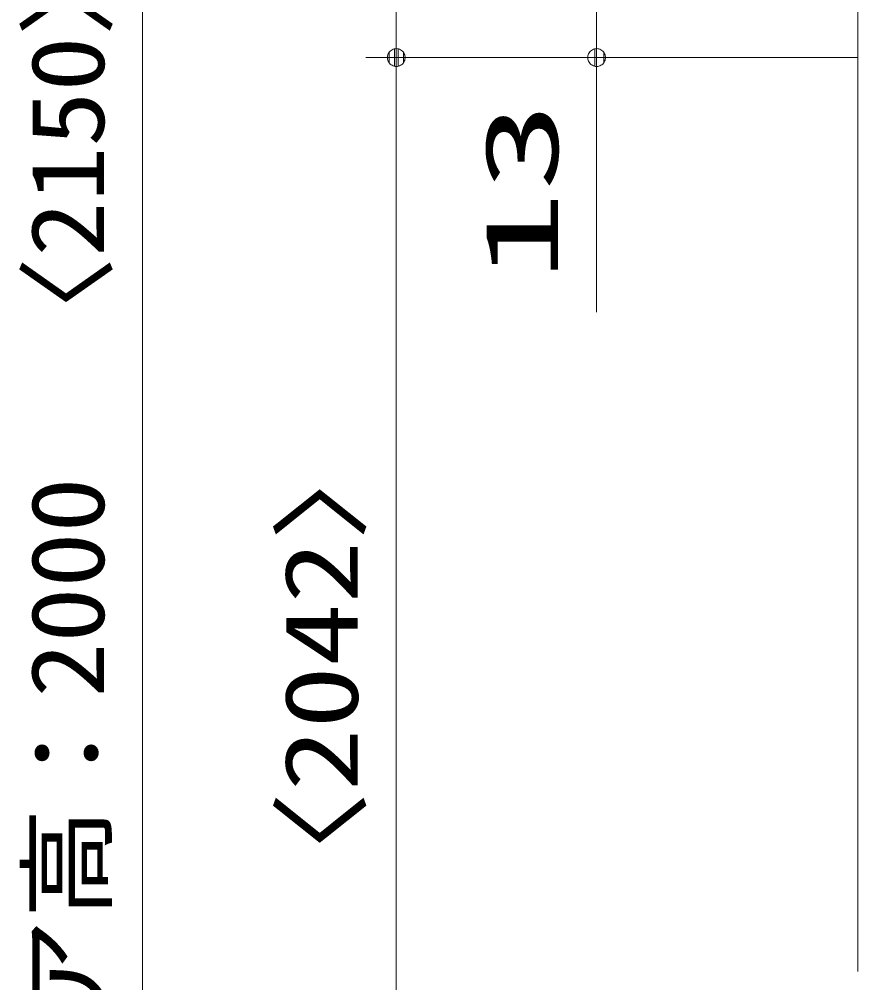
# Model space of a CAD drawing. Units: millimetres on the paper. Extents: x -305 to 305, y -152 to 152.
# Drawn here: x -81.66 to -54.24, y 50.24 to 81.74 of the extents above; entities that cross this region are included whole.
import ezdxf
from ezdxf.enums import TextEntityAlignment as Align

# ---------------------------------------------------------------- set-up
doc = ezdxf.new("R2010")
doc.units = ezdxf.units.MM
doc.layers.add('0-2_0', color=7, linetype='Continuous', lineweight=9)
doc.layers.add('0-3_S3', color=7, linetype='Continuous', lineweight=9)
doc.styles.add('ＭＳ ゴシック', font='')
doc.styles.get('ＭＳ ゴシック').set_extended_font_data('MS Gothic')

# ---------------------------------------------------------------- blocks, each defined once
blk = doc.blocks.new('_DOTSMALL')
at = {"layer": '0-2_0'}
for p, q in [((0.0746, 0.1), (-0.0746, 0.1)), ((0.1223, -0.0248), (-0.1223, -0.0248))]:
    blk.add_line(p, q, dxfattribs=at)
for points in [[(0.125, 0), (0.124, 0.0157), (0.1211, 0.0311), (0.1162, 0.046), (0.1095, 0.0602), (0.1011, 0.0735), (0.0911, 0.0856), (0.0797, 0.0963), (0.067, 0.1055), (0.0532, 0.1131), (0.0386, 0.1189), (0.0234, 0.1228), (0.0078, 0.1248), (-0.0078, 0.1248), (-0.0234, 0.1228), (-0.0386, 0.1189), (-0.0532, 0.1131), (-0.067, 0.1055), (-0.0797, 0.0963), (-0.0911, 0.0856), (-0.1011, 0.0735), (-0.1095, 0.0602), (-0.1162, 0.046), (-0.1211, 0.0311), (-0.124, 0.0157), (-0.125, 0), (0, 0)], [(-0.125, 0), (-0.124, -0.0157), (-0.1211, -0.0311), (-0.1162, -0.046), (-0.1095, -0.0602), (-0.1011, -0.0735), (-0.0911, -0.0856), (-0.0797, -0.0963), (-0.067, -0.1055), (-0.0532, -0.1131), (-0.0386, -0.1189), (-0.0234, -0.1228), (-0.0078, -0.1248), (0.0078, -0.1248), (0.0234, -0.1228), (0.0386, -0.1189), (0.0532, -0.1131), (0.067, -0.1055), (0.0797, -0.0963), (0.0911, -0.0856), (0.1011, -0.0735), (0.1095, -0.0602), (0.1162, -0.046), (0.1211, -0.0311), (0.124, -0.0157), (0.125, 0), (0, 0)]]:
    blk.add_lwpolyline(points, close=True, dxfattribs=at)

msp = doc.modelspace()

# ---------------------------------------------------------------- linework, layer by layer
at = {"layer": '0-3_S3'}
for p, q in [((-77.628, 103.737), (-77.628, 21.987)), ((-69.332, 103.737), (-69.332, 80.487)), ((-54.24, 50.613), (-54.24, 100.738)), ((-62.78, 83.737), (-62.78, 80.487)), ((-54.24, 80.487), (-70.332, 80.487)), ((-69.332, 25.737), (-69.332, 80.487)), ((-69.332, 80.487), (-68.975, 80.487)), ((-69.332, 80.487), (-61.78, 80.487)), ((-62.78, 80.487), (-62.78, 72.167))]:
    msp.add_line(p, q, dxfattribs=at)

# ---------------------------------------------------------------- block references
at = {"layer": '0-3_S3', "xscale": 2.32, "yscale": 2.32}
for p, rotation in [((-69.332, 80.487), 90), ((-69.332, 80.487), 270), ((-62.78, 80.487), 270)]:
    msp.add_blockref('_DOTSMALL', p, dxfattribs=dict(at, rotation=rotation))

# ---------------------------------------------------------------- texts
at = {"layer": '0-3_S3', "style": 'ＭＳ ゴシック'}
for s, width, p in [('ドア高：2000\u3000〈2150〉', 1.1, (-78.166, 45.127)), ('13', 1.8, (-63.317, 73.167)), ('1892\u3000〈2042〉', 1.25, (-69.869, 40.122))]:
    msp.add_text(s, height=2.405, rotation=90, dxfattribs=dict(at, width=width)).set_placement(p, align=Align.BOTTOM_LEFT)

doc.saveas('drawing.dxf')
